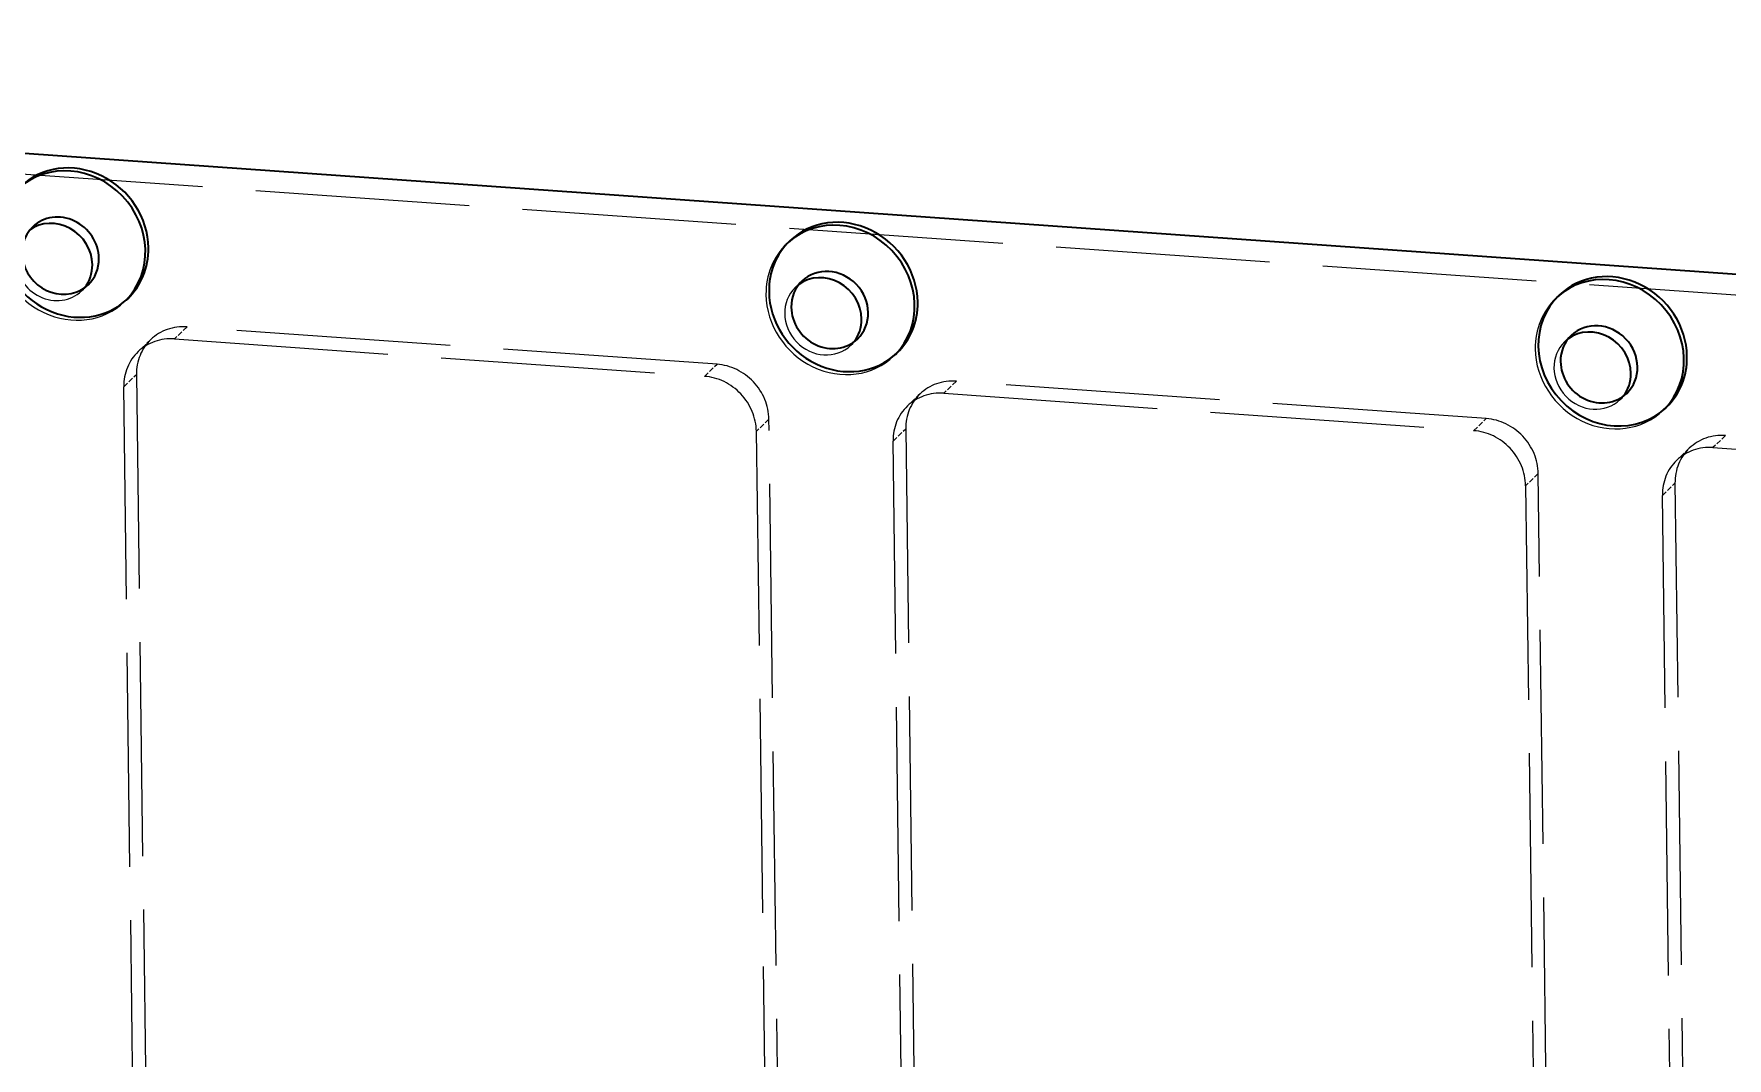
# Model space of a CAD drawing. Header units: millimetres. Extents: x -631 to 3210, y -446 to 2288.
# Drawn here: x -263.4 to -168.5, y -81.3 to -23.9 of the extents above; entities that cross this region are included whole.
import ezdxf

# ---------------------------------------------------------------- set-up
doc = ezdxf.new("R2010")
doc.units = ezdxf.units.MM
doc.linetypes.add('DASHED', pattern=[15, 12, -3])
doc.layers.get('0').update_dxf_attribs({"lineweight": 18})

msp = doc.modelspace()

# ---------------------------------------------------------------- linework, layer by layer
at = {"color": 7, "lineweight": 35}
msp.add_line((-75.21, -43.888), (-359.058, -23.852), dxfattribs=at)
at = {"color": 7, "linetype": 'DASHED', "lineweight": 13}
for p, q in [((-74.426, -45.108), (-362.109, -24.801)), ((-225.119, -42.377), (-254.847, -40.279)), ((-255.555, -40.956), (-225.828, -43.055)), ((-256.499, -190.54), (-258.395, -43.634)), ((-257.686, -42.956), (-256.323, -148.575)), ((-181.967, -45.423), (-211.694, -43.325)), ((-212.402, -44.002), (-182.675, -46.101)), ((-220.842, -151.079), (-222.205, -45.46)), ((-222.914, -46.138), (-221.018, -193.044)), ((-214.534, -46.002), (-213.105, -156.758)), ((-138.814, -48.469), (-168.542, -46.371)), ((-213.346, -193.586), (-215.242, -46.68)), ((-169.25, -47.048), (-139.523, -49.147)), ((-179.761, -49.184), (-177.865, -196.09)), ((-177.624, -159.262), (-179.053, -48.506)), ((-171.381, -49.048), (-170.018, -154.667)), ((-170.194, -196.632), (-172.09, -49.726))]:
    msp.add_line(p, q, dxfattribs=at)
at = {"color": 7, "linetype": 'DASHED', "lineweight": 13, "ltscale": 0.005882}
for p, q in [((-221.209, -35.623), (-221.039, -35.461)), ((-258.346, -38.863), (-258.176, -38.7)), ((-215.194, -41.909), (-215.024, -41.746)), ((-172.041, -44.955), (-171.871, -44.792))]:
    msp.add_line(p, q, dxfattribs=at)
at = {"color": 7, "linetype": 'DASHED', "lineweight": 13, "ltscale": 0.012744}
msp.add_line((-260.762, -38.267), (-260.393, -37.915), dxfattribs=at)
at = {"color": 7, "linetype": 'DASHED', "lineweight": 13, "ltscale": 0.012743}
for p, q in [((-220.72, -38.062), (-220.352, -37.71)), ((-174.456, -44.359), (-174.088, -44.007))]:
    msp.add_line(p, q, dxfattribs=at)
at = {"color": 7, "linetype": 'DASHED', "lineweight": 13, "ltscale": 0.005883}
msp.add_line((-178.056, -38.669), (-177.886, -38.507), dxfattribs=at)
at = {"color": 7, "linetype": 'DASHED', "lineweight": 13, "ltscale": 0.024508}
for p, q in [((-254.847, -40.279), (-255.555, -40.956)), ((-256.883, -40.991), (-257.592, -41.669)), ((-225.828, -43.055), (-225.119, -42.377)), ((-258.395, -43.634), (-257.686, -42.956)), ((-211.694, -43.325), (-212.402, -44.002)), ((-213.731, -44.037), (-214.439, -44.715)), ((-222.205, -45.46), (-222.914, -46.138)), ((-182.675, -46.101), (-181.967, -45.423)), ((-215.242, -46.68), (-214.534, -46.002)), ((-170.578, -47.083), (-171.287, -47.761)), ((-172.09, -49.726), (-171.381, -49.048))]:
    msp.add_line(p, q, dxfattribs=at)
at = {"color": 7, "linetype": 'DASHED', "lineweight": 13, "ltscale": 0.012745}
for p, q in [((-177.568, -41.108), (-177.199, -40.756)), ((-217.609, -41.313), (-217.241, -40.961))]:
    msp.add_line(p, q, dxfattribs=at)
at = {"color": 7, "linetype": 'DASHED', "lineweight": 13, "ltscale": 0.024507}
for p, q in [((-168.542, -46.371), (-169.25, -47.048)), ((-179.053, -48.506), (-179.761, -49.184))]:
    msp.add_line(p, q, dxfattribs=at)
at = {"color": 7, "lineweight": 35}
for centre, major_axis, start_param, end_param in [((-261.354, -35.72), (3.007, -3.143), 0.029373, 3.112222), ((-261.184, -35.557), (3.007, -3.143), 0.778641, 3.141628), ((-261.949, -36.289), (1.556, -1.626), 0.778641, 3.141628), ((-218.201, -38.766), (3.007, -3.143), 0.029373, 3.112222), ((-218.031, -38.603), (3.007, -3.143), 0.778641, 3.141628), ((-261.949, -36.289), (1.556, -1.626), 3.141628, 6.283221), ((-262.317, -36.642), (1.556, -1.626), 0.778641, 3.018233), ((-261.184, -35.557), (-3.007, 3.143), 0.778641, 3.141628), ((-261.184, -35.557), (-3.007, 3.143), 3.141628, 3.920233), ((-218.031, -38.603), (3.007, -3.143), 3.141628, 3.920233), ((-262.317, -36.642), (-1.556, 1.626), 3.264973, 3.920233), ((-261.949, -36.289), (1.556, -1.626), 0.000036, 0.778641), ((-218.796, -39.335), (1.556, -1.626), 0.000036, 3.141628), ((-218.796, -39.335), (1.556, -1.626), 3.141628, 3.920233), ((-219.165, -39.688), (-1.556, 1.626), 3.920233, 6.159826), ((-175.049, -41.812), (3.007, -3.143), 0.029373, 3.112222), ((-174.879, -41.649), (-3.007, 3.143), 3.920233, 6.283221), ((-218.031, -38.603), (-3.007, 3.143), 0.778641, 3.141628), ((-218.031, -38.603), (-3.007, 3.143), 3.141628, 3.920233), ((-174.879, -41.649), (-3.007, 3.143), 0.000036, 3.141628), ((-218.796, -39.335), (1.556, -1.626), 3.920233, 6.283221), ((-219.165, -39.688), (-1.556, 1.626), 3.264973, 3.920233), ((-175.644, -42.381), (1.556, -1.626), 3.141628, 3.920233), ((-176.012, -42.734), (-1.556, 1.626), 3.920233, 6.159826), ((-175.644, -42.381), (1.556, -1.626), 0.000036, 3.141628), ((-175.644, -42.381), (1.556, -1.626), 3.920233, 6.283221), ((-174.879, -41.649), (-3.007, 3.143), 3.141628, 3.920233), ((-176.012, -42.734), (-1.556, 1.626), 3.264973, 3.920233)]:
    msp.add_ellipse(centre, major_axis=major_axis, ratio=0.919913, start_param=start_param, end_param=end_param, dxfattribs=at)
at = {"color": 7, "linetype": 'DASHED', "lineweight": 13}
for centre, major_axis, ratio, start_param, end_param in [((-261.354, -35.72), (3.007, -3.143), 0.919913, 3.920233, 6.283221), ((-218.201, -38.766), (3.007, -3.143), 0.919913, 3.141628, 3.920233), ((-218.201, -38.766), (3.007, -3.143), 0.919913, 3.112222, 3.141628), ((-262.317, -36.642), (-1.556, 1.626), 0.919913, 0.778641, 3.141628), ((-219.165, -39.688), (-1.556, 1.626), 0.919913, 6.159826, 6.283221), ((-262.317, -36.642), (-1.556, 1.626), 0.919913, 3.141628, 3.264973), ((-261.354, -35.72), (3.007, -3.143), 0.919913, 0.000036, 0.029373), ((-218.201, -38.766), (3.007, -3.143), 0.919913, 3.920233, 6.283221), ((-219.165, -39.688), (-1.556, 1.626), 0.919913, 0.000036, 3.141628), ((-175.049, -41.812), (3.007, -3.143), 0.919913, 3.141628, 3.920233), ((-175.049, -41.812), (3.007, -3.143), 0.919913, 3.112222, 3.141628), ((-254.81, -43.159), (2.074, -2.168), 0.919913, 2.349437, 3.141581), ((-255.519, -43.836), (2.07, -2.17), 0.920032, 3.142839, 3.921684), ((-254.81, -43.159), (2.074, -2.168), 0.919913, 3.141581, 3.920233), ((-255.517, -43.838), (2.073, -2.171), 0.919739, 2.35059, 3.14254), ((-219.165, -39.688), (-1.556, 1.626), 0.919913, 3.141628, 3.264973), ((-175.049, -41.812), (3.007, -3.143), 0.919913, 3.920233, 6.283221), ((-176.012, -42.734), (-1.556, 1.626), 0.919913, 0.000036, 3.141628), ((-176.012, -42.734), (-1.556, 1.626), 0.919913, 6.159826, 6.283221), ((-225.082, -45.257), (-2.074, 2.168), 0.919913, 3.920233, 5.49103), ((-218.201, -38.766), (3.007, -3.143), 0.919913, 0.000036, 0.029373), ((-225.79, -45.935), (-2.074, 2.168), 0.919913, 3.920233, 5.49103), ((-211.657, -46.205), (2.074, -2.168), 0.919913, 2.349437, 3.141581), ((-211.657, -46.205), (2.074, -2.168), 0.919913, 3.141581, 3.920233), ((-212.365, -46.884), (2.073, -2.171), 0.919739, 2.35059, 3.14254), ((-176.012, -42.734), (-1.556, 1.626), 0.919913, 3.141628, 3.264973), ((-212.367, -46.882), (2.07, -2.17), 0.920032, 3.142839, 3.921684), ((-181.93, -48.303), (-2.074, 2.168), 0.919913, 3.920233, 5.49103), ((-175.049, -41.812), (3.007, -3.143), 0.919913, 0.000036, 0.029373), ((-182.638, -48.981), (-2.074, 2.168), 0.919913, 3.920233, 5.49103), ((-168.504, -49.251), (2.074, -2.168), 0.919913, 2.349437, 3.141581), ((-168.504, -49.251), (2.074, -2.168), 0.919913, 3.141581, 3.920233), ((-169.212, -49.93), (2.073, -2.171), 0.919739, 2.35059, 3.14254), ((-169.214, -49.928), (2.07, -2.17), 0.920032, 3.142839, 3.921684)]:
    msp.add_ellipse(centre, major_axis=major_axis, ratio=ratio, start_param=start_param, end_param=end_param, dxfattribs=at)

doc.saveas('drawing.dxf')
